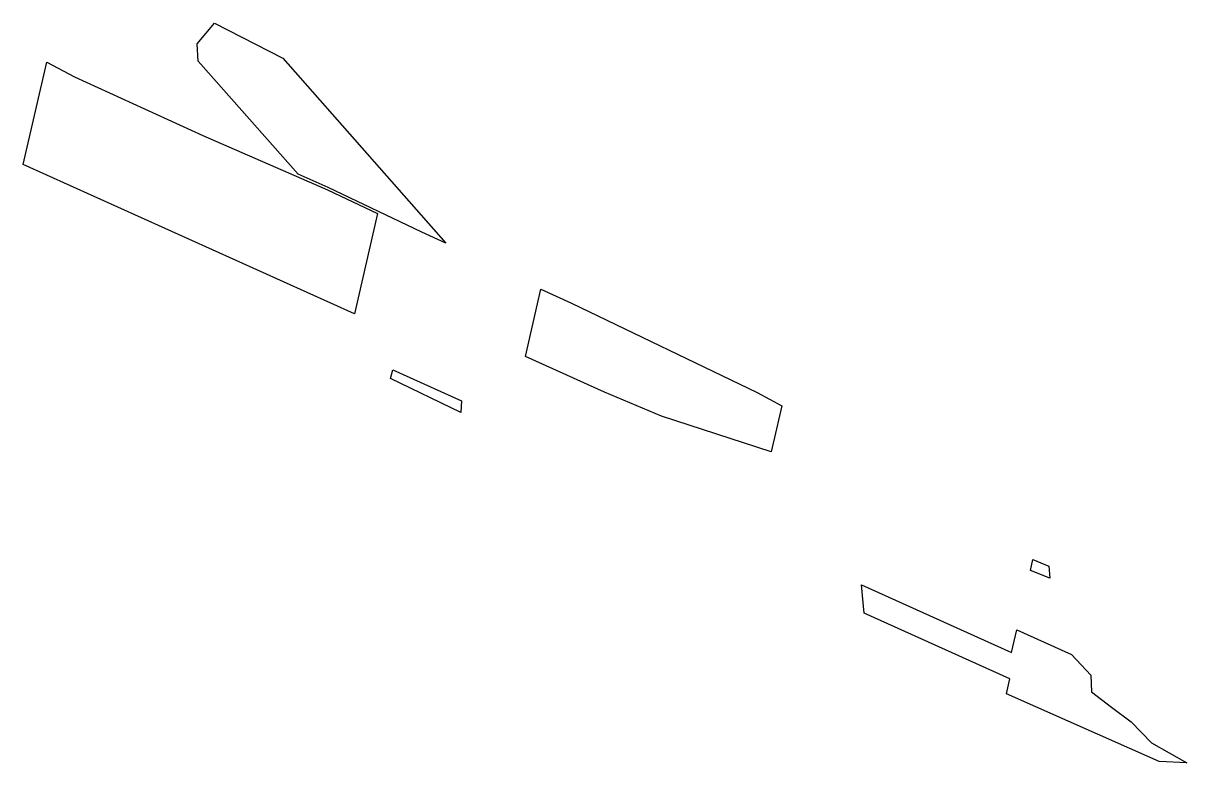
# Model space of a CAD drawing. Header units: metres. Extents: x 256941 to 257376, y 386459 to 386736.
import ezdxf

# ---------------------------------------------------------------- set-up
doc = ezdxf.new("R2010")
doc.units = ezdxf.units.M

msp = doc.modelspace()

# ---------------------------------------------------------------- linework, layer by layer
for points in [[(257090.258841, 386657.718687, 44.944945), (257055.21433, 386674.402423, 45.271311), (257043.983423, 386679.295745, 46.176304), (257006.721897, 386721.527431, 3.286581), (257006.26932, 386728.067559, -7.874178), (257012.826401, 386735.704238, -26.926981), (257038.327147, 386722.644675, -25.541526), (257099.235392, 386653.612133, 44.566653), (257090.258841, 386657.718687, 44.944945)], [(256960.535316, 386715.714109, 52.794851), (257008.365039, 386693.791613, 50.852561), (257055.001217, 386673.472164, 47.09459), (257073.668876, 386664.585001, 46.92074), (257065.104791, 386627.201916, 120.190452), (256941.36239, 386682.987719, 126.858689), (256950.109555, 386721.169971, 52.022635), (256960.535316, 386715.714109, 52.794851)], [(257220.704896, 386575.607607, 79.052599), (257179.670724, 386588.941548, 90.381952), (257158.396579, 386597.884603, 92.671937), (257128.931018, 386611.168328, 94.259779), (257134.702006, 386636.359266, 44.886305), (257146.091053, 386631.149053, 44.406344), (257215.481449, 386597.791349, 44.330012), (257224.654714, 386592.848958, 45.260074), (257220.704896, 386575.607607, 79.052599)], [(257078.567542, 386602.968841, 151.52958), (257079.323344, 386606.267994, 145.063339), (257104.973109, 386594.704515, 143.681123), (257104.720516, 386590.290442, 151.687946), (257078.567542, 386602.968841, 151.52958)], [(257324.696493, 386528.369163, 74.078445), (257317.46474, 386531.270147, 75.102337), (257318.419484, 386535.437704, 66.934053), (257324.362842, 386532.84796, 66.455512), (257324.696493, 386528.369163, 74.078445)], [(257365.554207, 386459.882797, 160.259931), (257308.518447, 386485.17681, 164.073081), (257309.812585, 386490.82585, 153.001133), (257255.396467, 386515.357835, 155.933512), (257254.364494, 386525.932108, 138.143583), (257310.449464, 386500.647767, 135.121273), (257312.395817, 386509.143795, 118.469316), (257332.879528, 386499.909286, 117.365489), (257340.056218, 386492.212247, 124.854891), (257340.252983, 386485.903713, 135.824186), (257347.743873, 386480.250167, 139.439214), (257355.067541, 386474.782878, 142.867534), (257362.725826, 386466.960267, 150.169384), (257375.868927, 386459.476478, 152.212515), (257365.554207, 386459.882797, 160.259931)]]:
    msp.add_polyline3d(points)

doc.saveas('drawing.dxf')
